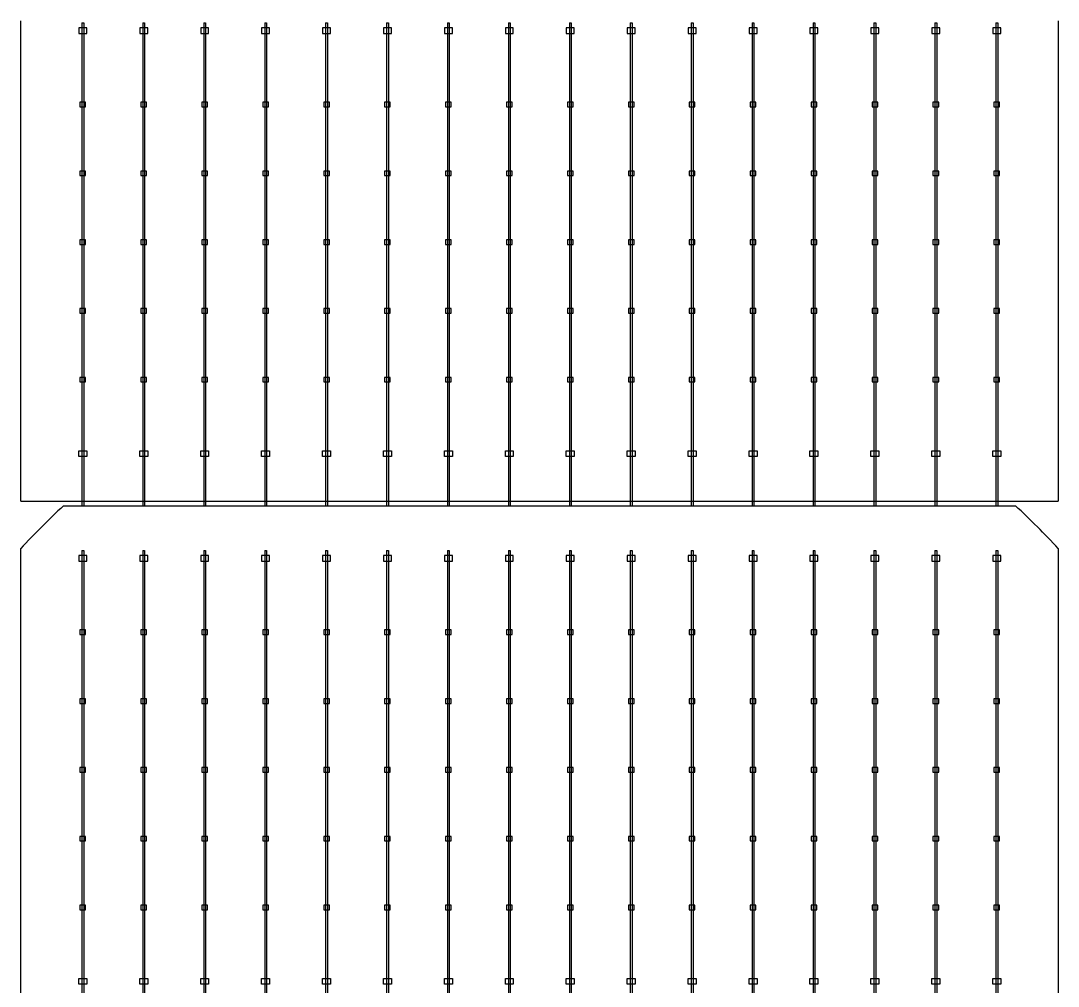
# Model space of a CAD drawing. Header units: millimetres. Extents: x 10297564 to 11610295, y -9287743 to -8409454.
# Drawn here: x 10400741 to 10403282, y -9099437 to -9097072 of the extents above; entities that cross this region are included whole.
import ezdxf

# ---------------------------------------------------------------- set-up
doc = ezdxf.new("R2010")
doc.units = ezdxf.units.MM
doc.header["$LTSCALE"] = 100

msp = doc.modelspace()

# ---------------------------------------------------------------- linework, layer by layer
for p, q in [((10400890.8, -9097077.1), (10400890.8, -9098260)), ((10400895.3, -9097077.1), (10400895.3, -9098260)), ((10401040, -9097077.1), (10401040, -9098260)), ((10401044.5, -9097077.1), (10401044.5, -9098260)), ((10401189.3, -9097077.1), (10401189.3, -9098260)), ((10401193.8, -9097077.1), (10401193.8, -9098260)), ((10401338.5, -9097077.1), (10401338.5, -9098260)), ((10401343, -9097077.1), (10401343, -9098260)), ((10401487.8, -9097077.1), (10401487.8, -9098260)), ((10401492.3, -9097077.1), (10401492.3, -9098260)), ((10401637, -9097077.1), (10401637, -9098260)), ((10401641.5, -9097077.1), (10401641.5, -9098260)), ((10401786.3, -9097077.1), (10401786.3, -9098260)), ((10401790.7, -9097077.1), (10401790.7, -9098260)), ((10401935.5, -9097077.1), (10401935.5, -9098260)), ((10401940, -9097077.1), (10401940, -9098260)), ((10402084.8, -9097077.1), (10402084.8, -9098260)), ((10402089.2, -9097077.1), (10402089.2, -9098260)), ((10402234, -9097077.1), (10402234, -9098260)), ((10402238.5, -9097077.1), (10402238.5, -9098260)), ((10402383.3, -9097077.1), (10402383.3, -9098260)), ((10402387.7, -9097077.1), (10402387.7, -9098260)), ((10402532.5, -9097077.1), (10402532.5, -9098260)), ((10402537, -9097077.1), (10402537, -9098260)), ((10402681.8, -9097077.1), (10402681.8, -9098260)), ((10402686.2, -9097077.1), (10402686.2, -9098260)), ((10402831, -9097077.1), (10402831, -9098260)), ((10402835.5, -9097077.1), (10402835.5, -9098260)), ((10402980.3, -9097077.1), (10402980.3, -9098260)), ((10402984.7, -9097077.1), (10402984.7, -9098260)), ((10403129.5, -9097077.1), (10403129.5, -9098260)), ((10403134, -9097077.1), (10403134, -9098260)), ((10400741, -9098248.8), (10403282.4, -9098248.8)), ((10400890.8, -9098369.8), (10400890.8, -9099552.7)), ((10400895.3, -9098369.8), (10400895.3, -9099552.7)), ((10401040, -9098369.8), (10401040, -9099552.7)), ((10401044.5, -9098369.8), (10401044.5, -9099552.7)), ((10401189.3, -9098369.8), (10401189.3, -9099552.7)), ((10401193.8, -9098369.8), (10401193.8, -9099552.7)), ((10401338.5, -9098369.8), (10401338.5, -9099552.7)), ((10401343, -9098369.8), (10401343, -9099552.7)), ((10401487.8, -9098369.8), (10401487.8, -9099552.7)), ((10401492.3, -9098369.8), (10401492.3, -9099552.7)), ((10401637, -9098369.8), (10401637, -9099552.7)), ((10401641.5, -9098369.8), (10401641.5, -9099552.7)), ((10401786.3, -9098369.8), (10401786.3, -9099552.7)), ((10401790.7, -9098369.8), (10401790.7, -9099552.7)), ((10401935.5, -9098369.8), (10401935.5, -9099552.7)), ((10401940, -9098369.8), (10401940, -9099552.7)), ((10402084.8, -9098369.8), (10402084.8, -9099552.7)), ((10402089.2, -9098369.8), (10402089.2, -9099552.7)), ((10402234, -9098369.8), (10402234, -9099552.7)), ((10402238.5, -9098369.8), (10402238.5, -9099552.7)), ((10402383.3, -9098369.8), (10402383.3, -9099552.7)), ((10402387.7, -9098369.8), (10402387.7, -9099552.7)), ((10402532.5, -9098369.8), (10402532.5, -9099552.7)), ((10402537, -9098369.8), (10402537, -9099552.7)), ((10402681.8, -9098369.8), (10402681.8, -9099552.7)), ((10402686.2, -9098369.8), (10402686.2, -9099552.7)), ((10402831, -9098369.8), (10402831, -9099552.7)), ((10402835.5, -9098369.8), (10402835.5, -9099552.7)), ((10402980.3, -9098369.8), (10402980.3, -9099552.7)), ((10402984.7, -9098369.8), (10402984.7, -9099552.7)), ((10403129.5, -9098369.8), (10403129.5, -9099552.7)), ((10403134, -9098369.8), (10403134, -9099552.7))]:
    msp.add_line(p, q)
for points in [[(10400741, -9098248.8), (10400741, -9097072)], [(10400890.8, -9097077.1), (10400895.3, -9097077.1)], [(10401040, -9097077.1), (10401044.5, -9097077.1)], [(10401189.3, -9097077.1), (10401193.8, -9097077.1)], [(10401338.5, -9097077.1), (10401343, -9097077.1)], [(10401487.8, -9097077.1), (10401492.3, -9097077.1)], [(10401637, -9097077.1), (10401641.5, -9097077.1)], [(10401786.3, -9097077.1), (10401790.7, -9097077.1)], [(10401935.5, -9097077.1), (10401940, -9097077.1)], [(10402084.8, -9097077.1), (10402089.2, -9097077.1)], [(10402234, -9097077.1), (10402238.5, -9097077.1)], [(10402383.3, -9097077.1), (10402387.7, -9097077.1)], [(10402532.5, -9097077.1), (10402537, -9097077.1)], [(10402681.8, -9097077.1), (10402686.2, -9097077.1)], [(10402831, -9097077.1), (10402835.5, -9097077.1)], [(10402980.3, -9097077.1), (10402984.7, -9097077.1)], [(10403129.5, -9097077.1), (10403134, -9097077.1)], [(10403282.4, -9097072), (10403282.4, -9098248.8)], [(10400845.7, -9098260), (10403177.7, -9098260)], [(10400741, -9099541.5), (10400741, -9098364.6)], [(10400890.8, -9098369.8), (10400895.3, -9098369.8)], [(10401040, -9098369.8), (10401044.5, -9098369.8)], [(10401189.3, -9098369.8), (10401193.8, -9098369.8)], [(10401338.5, -9098369.8), (10401343, -9098369.8)], [(10401487.8, -9098369.8), (10401492.3, -9098369.8)], [(10401637, -9098369.8), (10401641.5, -9098369.8)], [(10401786.3, -9098369.8), (10401790.7, -9098369.8)], [(10401935.5, -9098369.8), (10401940, -9098369.8)], [(10402084.8, -9098369.8), (10402089.2, -9098369.8)], [(10402234, -9098369.8), (10402238.5, -9098369.8)], [(10402383.3, -9098369.8), (10402387.7, -9098369.8)], [(10402532.5, -9098369.8), (10402537, -9098369.8)], [(10402681.8, -9098369.8), (10402686.2, -9098369.8)], [(10402831, -9098369.8), (10402835.5, -9098369.8)], [(10402980.3, -9098369.8), (10402984.7, -9098369.8)], [(10403129.5, -9098369.8), (10403134, -9098369.8)], [(10403282.4, -9098364.6), (10403282.4, -9099541.5)]]:
    msp.add_lwpolyline(points)
for points in [[(10400902.8, -9097103.2), (10400902.8, -9097089.3), (10400883.3, -9097089.3), (10400883.3, -9097103.2)], [(10401052, -9097103.2), (10401052, -9097089.3), (10401032.5, -9097089.3), (10401032.5, -9097103.2)], [(10401201.3, -9097103.2), (10401201.3, -9097089.3), (10401181.8, -9097089.3), (10401181.8, -9097103.2)], [(10401350.5, -9097103.2), (10401350.5, -9097089.3), (10401331, -9097089.3), (10401331, -9097103.2)], [(10401499.8, -9097103.2), (10401499.8, -9097089.3), (10401480.3, -9097089.3), (10401480.3, -9097103.2)], [(10401649, -9097103.2), (10401649, -9097089.3), (10401629.5, -9097089.3), (10401629.5, -9097103.2)], [(10401798.3, -9097103.2), (10401798.3, -9097089.3), (10401778.8, -9097089.3), (10401778.8, -9097103.2)], [(10401947.5, -9097103.2), (10401947.5, -9097089.3), (10401928, -9097089.3), (10401928, -9097103.2)], [(10402096.8, -9097103.2), (10402096.8, -9097089.3), (10402077.2, -9097089.3), (10402077.2, -9097103.2)], [(10402246, -9097103.2), (10402246, -9097089.3), (10402226.5, -9097089.3), (10402226.5, -9097103.2)], [(10402395.3, -9097103.2), (10402395.3, -9097089.3), (10402375.7, -9097089.3), (10402375.7, -9097103.2)], [(10402544.5, -9097103.2), (10402544.5, -9097089.3), (10402525, -9097089.3), (10402525, -9097103.2)], [(10402693.8, -9097103.2), (10402693.8, -9097089.3), (10402674.2, -9097089.3), (10402674.2, -9097103.2)], [(10402843, -9097103.2), (10402843, -9097089.3), (10402823.5, -9097089.3), (10402823.5, -9097103.2)], [(10402992.3, -9097103.2), (10402992.3, -9097089.3), (10402972.7, -9097089.3), (10402972.7, -9097103.2)], [(10403141.5, -9097103.2), (10403141.5, -9097089.3), (10403122, -9097089.3), (10403122, -9097103.2)], [(10400886.1, -9097282.7), (10400900, -9097282.7), (10400900, -9097271.6), (10400886.1, -9097271.6)], [(10401035.3, -9097282.7), (10401049.3, -9097282.7), (10401049.3, -9097271.6), (10401035.3, -9097271.6)], [(10401184.6, -9097282.7), (10401198.5, -9097282.7), (10401198.5, -9097271.6), (10401184.6, -9097271.6)], [(10401333.8, -9097282.7), (10401347.7, -9097282.7), (10401347.7, -9097271.6), (10401333.8, -9097271.6)], [(10401483, -9097282.7), (10401497, -9097282.7), (10401497, -9097271.6), (10401483, -9097271.6)], [(10401632.3, -9097282.7), (10401646.2, -9097282.7), (10401646.2, -9097271.6), (10401632.3, -9097271.6)], [(10401781.5, -9097282.7), (10401795.5, -9097282.7), (10401795.5, -9097271.6), (10401781.5, -9097271.6)], [(10401930.8, -9097282.7), (10401944.7, -9097282.7), (10401944.7, -9097271.6), (10401930.8, -9097271.6)], [(10402080, -9097282.7), (10402094, -9097282.7), (10402094, -9097271.6), (10402080, -9097271.6)], [(10402229.3, -9097282.7), (10402243.2, -9097282.7), (10402243.2, -9097271.6), (10402229.3, -9097271.6)], [(10402378.5, -9097282.7), (10402392.5, -9097282.7), (10402392.5, -9097271.6), (10402378.5, -9097271.6)], [(10402527.8, -9097282.7), (10402541.7, -9097282.7), (10402541.7, -9097271.6), (10402527.8, -9097271.6)], [(10402677, -9097282.7), (10402691, -9097282.7), (10402691, -9097271.6), (10402677, -9097271.6)], [(10402826.3, -9097282.7), (10402840.2, -9097282.7), (10402840.2, -9097271.6), (10402826.3, -9097271.6)], [(10402975.5, -9097282.7), (10402989.5, -9097282.7), (10402989.5, -9097271.6), (10402975.5, -9097271.6)], [(10403124.8, -9097282.7), (10403138.7, -9097282.7), (10403138.7, -9097271.6), (10403124.8, -9097271.6)], [(10400886.1, -9097451.2), (10400900, -9097451.2), (10400900, -9097440.1), (10400886.1, -9097440.1)], [(10401035.3, -9097451.2), (10401049.3, -9097451.2), (10401049.3, -9097440.1), (10401035.3, -9097440.1)], [(10401184.6, -9097451.2), (10401198.5, -9097451.2), (10401198.5, -9097440.1), (10401184.6, -9097440.1)], [(10401333.8, -9097451.2), (10401347.7, -9097451.2), (10401347.7, -9097440.1), (10401333.8, -9097440.1)], [(10401483, -9097451.2), (10401497, -9097451.2), (10401497, -9097440.1), (10401483, -9097440.1)], [(10401632.3, -9097451.2), (10401646.2, -9097451.2), (10401646.2, -9097440.1), (10401632.3, -9097440.1)], [(10401781.5, -9097451.2), (10401795.5, -9097451.2), (10401795.5, -9097440.1), (10401781.5, -9097440.1)], [(10401930.8, -9097451.2), (10401944.7, -9097451.2), (10401944.7, -9097440.1), (10401930.8, -9097440.1)], [(10402080, -9097451.2), (10402094, -9097451.2), (10402094, -9097440.1), (10402080, -9097440.1)], [(10402229.3, -9097451.2), (10402243.2, -9097451.2), (10402243.2, -9097440.1), (10402229.3, -9097440.1)], [(10402378.5, -9097451.2), (10402392.5, -9097451.2), (10402392.5, -9097440.1), (10402378.5, -9097440.1)], [(10402527.8, -9097451.2), (10402541.7, -9097451.2), (10402541.7, -9097440.1), (10402527.8, -9097440.1)], [(10402677, -9097451.2), (10402691, -9097451.2), (10402691, -9097440.1), (10402677, -9097440.1)], [(10402826.3, -9097451.2), (10402840.2, -9097451.2), (10402840.2, -9097440.1), (10402826.3, -9097440.1)], [(10402975.5, -9097451.2), (10402989.5, -9097451.2), (10402989.5, -9097440.1), (10402975.5, -9097440.1)], [(10403124.8, -9097451.2), (10403138.7, -9097451.2), (10403138.7, -9097440.1), (10403124.8, -9097440.1)], [(10400886.1, -9097619.7), (10400900, -9097619.7), (10400900, -9097608.6), (10400886.1, -9097608.6)], [(10401035.3, -9097619.7), (10401049.3, -9097619.7), (10401049.3, -9097608.6), (10401035.3, -9097608.6)], [(10401184.6, -9097619.7), (10401198.5, -9097619.7), (10401198.5, -9097608.6), (10401184.6, -9097608.6)], [(10401333.8, -9097619.7), (10401347.7, -9097619.7), (10401347.7, -9097608.6), (10401333.8, -9097608.6)], [(10401483, -9097619.7), (10401497, -9097619.7), (10401497, -9097608.6), (10401483, -9097608.6)], [(10401632.3, -9097619.7), (10401646.2, -9097619.7), (10401646.2, -9097608.6), (10401632.3, -9097608.6)], [(10401781.5, -9097619.7), (10401795.5, -9097619.7), (10401795.5, -9097608.6), (10401781.5, -9097608.6)], [(10401930.8, -9097619.7), (10401944.7, -9097619.7), (10401944.7, -9097608.6), (10401930.8, -9097608.6)], [(10402080, -9097619.7), (10402094, -9097619.7), (10402094, -9097608.6), (10402080, -9097608.6)], [(10402229.3, -9097619.7), (10402243.2, -9097619.7), (10402243.2, -9097608.6), (10402229.3, -9097608.6)], [(10402378.5, -9097619.7), (10402392.5, -9097619.7), (10402392.5, -9097608.6), (10402378.5, -9097608.6)], [(10402527.8, -9097619.7), (10402541.7, -9097619.7), (10402541.7, -9097608.6), (10402527.8, -9097608.6)], [(10402677, -9097619.7), (10402691, -9097619.7), (10402691, -9097608.6), (10402677, -9097608.6)], [(10402826.3, -9097619.7), (10402840.2, -9097619.7), (10402840.2, -9097608.6), (10402826.3, -9097608.6)], [(10402975.5, -9097619.7), (10402989.5, -9097619.7), (10402989.5, -9097608.6), (10402975.5, -9097608.6)], [(10403124.8, -9097619.7), (10403138.7, -9097619.7), (10403138.7, -9097608.6), (10403124.8, -9097608.6)], [(10400886.1, -9097788.2), (10400900, -9097788.2), (10400900, -9097777.1), (10400886.1, -9097777.1)], [(10401035.3, -9097788.2), (10401049.3, -9097788.2), (10401049.3, -9097777.1), (10401035.3, -9097777.1)], [(10401184.6, -9097788.2), (10401198.5, -9097788.2), (10401198.5, -9097777.1), (10401184.6, -9097777.1)], [(10401333.8, -9097788.2), (10401347.7, -9097788.2), (10401347.7, -9097777.1), (10401333.8, -9097777.1)], [(10401483, -9097788.2), (10401497, -9097788.2), (10401497, -9097777.1), (10401483, -9097777.1)], [(10401632.3, -9097788.2), (10401646.2, -9097788.2), (10401646.2, -9097777.1), (10401632.3, -9097777.1)], [(10401781.5, -9097788.2), (10401795.5, -9097788.2), (10401795.5, -9097777.1), (10401781.5, -9097777.1)], [(10401930.8, -9097788.2), (10401944.7, -9097788.2), (10401944.7, -9097777.1), (10401930.8, -9097777.1)], [(10402080, -9097788.2), (10402094, -9097788.2), (10402094, -9097777.1), (10402080, -9097777.1)], [(10402229.3, -9097788.2), (10402243.2, -9097788.2), (10402243.2, -9097777.1), (10402229.3, -9097777.1)], [(10402378.5, -9097788.2), (10402392.5, -9097788.2), (10402392.5, -9097777.1), (10402378.5, -9097777.1)], [(10402527.8, -9097788.2), (10402541.7, -9097788.2), (10402541.7, -9097777.1), (10402527.8, -9097777.1)], [(10402677, -9097788.2), (10402691, -9097788.2), (10402691, -9097777.1), (10402677, -9097777.1)], [(10402826.3, -9097788.2), (10402840.2, -9097788.2), (10402840.2, -9097777.1), (10402826.3, -9097777.1)], [(10402975.5, -9097788.2), (10402989.5, -9097788.2), (10402989.5, -9097777.1), (10402975.5, -9097777.1)], [(10403124.8, -9097788.2), (10403138.7, -9097788.2), (10403138.7, -9097777.1), (10403124.8, -9097777.1)], [(10400886.1, -9097956.7), (10400900, -9097956.7), (10400900, -9097945.6), (10400886.1, -9097945.6)], [(10401035.3, -9097956.7), (10401049.3, -9097956.7), (10401049.3, -9097945.6), (10401035.3, -9097945.6)], [(10401184.6, -9097956.7), (10401198.5, -9097956.7), (10401198.5, -9097945.6), (10401184.6, -9097945.6)], [(10401333.8, -9097956.7), (10401347.7, -9097956.7), (10401347.7, -9097945.6), (10401333.8, -9097945.6)], [(10401483, -9097956.7), (10401497, -9097956.7), (10401497, -9097945.6), (10401483, -9097945.6)], [(10401632.3, -9097956.7), (10401646.2, -9097956.7), (10401646.2, -9097945.6), (10401632.3, -9097945.6)], [(10401781.5, -9097956.7), (10401795.5, -9097956.7), (10401795.5, -9097945.6), (10401781.5, -9097945.6)], [(10401930.8, -9097956.7), (10401944.7, -9097956.7), (10401944.7, -9097945.6), (10401930.8, -9097945.6)], [(10402080, -9097956.7), (10402094, -9097956.7), (10402094, -9097945.6), (10402080, -9097945.6)], [(10402229.3, -9097956.7), (10402243.2, -9097956.7), (10402243.2, -9097945.6), (10402229.3, -9097945.6)], [(10402378.5, -9097956.7), (10402392.5, -9097956.7), (10402392.5, -9097945.6), (10402378.5, -9097945.6)], [(10402527.8, -9097956.7), (10402541.7, -9097956.7), (10402541.7, -9097945.6), (10402527.8, -9097945.6)], [(10402677, -9097956.7), (10402691, -9097956.7), (10402691, -9097945.6), (10402677, -9097945.6)], [(10402826.3, -9097956.7), (10402840.2, -9097956.7), (10402840.2, -9097945.6), (10402826.3, -9097945.6)], [(10402975.5, -9097956.7), (10402989.5, -9097956.7), (10402989.5, -9097945.6), (10402975.5, -9097945.6)], [(10403124.8, -9097956.7), (10403138.7, -9097956.7), (10403138.7, -9097945.6), (10403124.8, -9097945.6)], [(10400902.8, -9098125.1), (10400902.8, -9098139), (10400883.3, -9098139), (10400883.3, -9098125.1)], [(10401052, -9098125.1), (10401052, -9098139), (10401032.5, -9098139), (10401032.5, -9098125.1)], [(10401201.3, -9098125.1), (10401201.3, -9098139), (10401181.8, -9098139), (10401181.8, -9098125.1)], [(10401350.5, -9098125.1), (10401350.5, -9098139), (10401331, -9098139), (10401331, -9098125.1)], [(10401499.8, -9098125.1), (10401499.8, -9098139), (10401480.3, -9098139), (10401480.3, -9098125.1)], [(10401649, -9098125.1), (10401649, -9098139), (10401629.5, -9098139), (10401629.5, -9098125.1)], [(10401798.3, -9098125.1), (10401798.3, -9098139), (10401778.8, -9098139), (10401778.8, -9098125.1)], [(10401947.5, -9098125.1), (10401947.5, -9098139), (10401928, -9098139), (10401928, -9098125.1)], [(10402096.8, -9098125.1), (10402096.8, -9098139), (10402077.2, -9098139), (10402077.2, -9098125.1)], [(10402246, -9098125.1), (10402246, -9098139), (10402226.5, -9098139), (10402226.5, -9098125.1)], [(10402395.3, -9098125.1), (10402395.3, -9098139), (10402375.7, -9098139), (10402375.7, -9098125.1)], [(10402544.5, -9098125.1), (10402544.5, -9098139), (10402525, -9098139), (10402525, -9098125.1)], [(10402693.8, -9098125.1), (10402693.8, -9098139), (10402674.2, -9098139), (10402674.2, -9098125.1)], [(10402843, -9098125.1), (10402843, -9098139), (10402823.5, -9098139), (10402823.5, -9098125.1)], [(10402992.3, -9098125.1), (10402992.3, -9098139), (10402972.7, -9098139), (10402972.7, -9098125.1)], [(10403141.5, -9098125.1), (10403141.5, -9098139), (10403122, -9098139), (10403122, -9098125.1)], [(10400902.8, -9098395.9), (10400902.8, -9098381.9), (10400883.3, -9098381.9), (10400883.3, -9098395.9)], [(10401052, -9098395.9), (10401052, -9098381.9), (10401032.5, -9098381.9), (10401032.5, -9098395.9)], [(10401201.3, -9098395.9), (10401201.3, -9098381.9), (10401181.8, -9098381.9), (10401181.8, -9098395.9)], [(10401350.5, -9098395.9), (10401350.5, -9098381.9), (10401331, -9098381.9), (10401331, -9098395.9)], [(10401499.8, -9098395.9), (10401499.8, -9098381.9), (10401480.3, -9098381.9), (10401480.3, -9098395.9)], [(10401649, -9098395.9), (10401649, -9098381.9), (10401629.5, -9098381.9), (10401629.5, -9098395.9)], [(10401798.3, -9098395.9), (10401798.3, -9098381.9), (10401778.8, -9098381.9), (10401778.8, -9098395.9)], [(10401947.5, -9098395.9), (10401947.5, -9098381.9), (10401928, -9098381.9), (10401928, -9098395.9)], [(10402096.8, -9098395.9), (10402096.8, -9098381.9), (10402077.2, -9098381.9), (10402077.2, -9098395.9)], [(10402246, -9098395.9), (10402246, -9098381.9), (10402226.5, -9098381.9), (10402226.5, -9098395.9)], [(10402395.3, -9098395.9), (10402395.3, -9098381.9), (10402375.7, -9098381.9), (10402375.7, -9098395.9)], [(10402544.5, -9098395.9), (10402544.5, -9098381.9), (10402525, -9098381.9), (10402525, -9098395.9)], [(10402693.8, -9098395.9), (10402693.8, -9098381.9), (10402674.2, -9098381.9), (10402674.2, -9098395.9)], [(10402843, -9098395.9), (10402843, -9098381.9), (10402823.5, -9098381.9), (10402823.5, -9098395.9)], [(10402992.3, -9098395.9), (10402992.3, -9098381.9), (10402972.7, -9098381.9), (10402972.7, -9098395.9)], [(10403141.5, -9098395.9), (10403141.5, -9098381.9), (10403122, -9098381.9), (10403122, -9098395.9)], [(10400886.1, -9098575.4), (10400900, -9098575.4), (10400900, -9098564.2), (10400886.1, -9098564.2)], [(10401035.3, -9098575.4), (10401049.3, -9098575.4), (10401049.3, -9098564.2), (10401035.3, -9098564.2)], [(10401184.6, -9098575.4), (10401198.5, -9098575.4), (10401198.5, -9098564.2), (10401184.6, -9098564.2)], [(10401333.8, -9098575.4), (10401347.7, -9098575.4), (10401347.7, -9098564.2), (10401333.8, -9098564.2)], [(10401483, -9098575.4), (10401497, -9098575.4), (10401497, -9098564.2), (10401483, -9098564.2)], [(10401632.3, -9098575.4), (10401646.2, -9098575.4), (10401646.2, -9098564.2), (10401632.3, -9098564.2)], [(10401781.5, -9098575.4), (10401795.5, -9098575.4), (10401795.5, -9098564.2), (10401781.5, -9098564.2)], [(10401930.8, -9098575.4), (10401944.7, -9098575.4), (10401944.7, -9098564.2), (10401930.8, -9098564.2)], [(10402080, -9098575.4), (10402094, -9098575.4), (10402094, -9098564.2), (10402080, -9098564.2)], [(10402229.3, -9098575.4), (10402243.2, -9098575.4), (10402243.2, -9098564.2), (10402229.3, -9098564.2)], [(10402378.5, -9098575.4), (10402392.5, -9098575.4), (10402392.5, -9098564.2), (10402378.5, -9098564.2)], [(10402527.8, -9098575.4), (10402541.7, -9098575.4), (10402541.7, -9098564.2), (10402527.8, -9098564.2)], [(10402677, -9098575.4), (10402691, -9098575.4), (10402691, -9098564.2), (10402677, -9098564.2)], [(10402826.3, -9098575.4), (10402840.2, -9098575.4), (10402840.2, -9098564.2), (10402826.3, -9098564.2)], [(10402975.5, -9098575.4), (10402989.5, -9098575.4), (10402989.5, -9098564.2), (10402975.5, -9098564.2)], [(10403124.8, -9098575.4), (10403138.7, -9098575.4), (10403138.7, -9098564.2), (10403124.8, -9098564.2)], [(10400886.1, -9098743.9), (10400900, -9098743.9), (10400900, -9098732.7), (10400886.1, -9098732.7)], [(10401035.3, -9098743.9), (10401049.3, -9098743.9), (10401049.3, -9098732.7), (10401035.3, -9098732.7)], [(10401184.6, -9098743.9), (10401198.5, -9098743.9), (10401198.5, -9098732.7), (10401184.6, -9098732.7)], [(10401333.8, -9098743.9), (10401347.7, -9098743.9), (10401347.7, -9098732.7), (10401333.8, -9098732.7)], [(10401483, -9098743.9), (10401497, -9098743.9), (10401497, -9098732.7), (10401483, -9098732.7)], [(10401632.3, -9098743.9), (10401646.2, -9098743.9), (10401646.2, -9098732.7), (10401632.3, -9098732.7)], [(10401781.5, -9098743.9), (10401795.5, -9098743.9), (10401795.5, -9098732.7), (10401781.5, -9098732.7)], [(10401930.8, -9098743.9), (10401944.7, -9098743.9), (10401944.7, -9098732.7), (10401930.8, -9098732.7)], [(10402080, -9098743.9), (10402094, -9098743.9), (10402094, -9098732.7), (10402080, -9098732.7)], [(10402229.3, -9098743.9), (10402243.2, -9098743.9), (10402243.2, -9098732.7), (10402229.3, -9098732.7)], [(10402378.5, -9098743.9), (10402392.5, -9098743.9), (10402392.5, -9098732.7), (10402378.5, -9098732.7)], [(10402527.8, -9098743.9), (10402541.7, -9098743.9), (10402541.7, -9098732.7), (10402527.8, -9098732.7)], [(10402677, -9098743.9), (10402691, -9098743.9), (10402691, -9098732.7), (10402677, -9098732.7)], [(10402826.3, -9098743.9), (10402840.2, -9098743.9), (10402840.2, -9098732.7), (10402826.3, -9098732.7)], [(10402975.5, -9098743.9), (10402989.5, -9098743.9), (10402989.5, -9098732.7), (10402975.5, -9098732.7)], [(10403124.8, -9098743.9), (10403138.7, -9098743.9), (10403138.7, -9098732.7), (10403124.8, -9098732.7)], [(10400886.1, -9098912.4), (10400900, -9098912.4), (10400900, -9098901.2), (10400886.1, -9098901.2)], [(10401035.3, -9098912.4), (10401049.3, -9098912.4), (10401049.3, -9098901.2), (10401035.3, -9098901.2)], [(10401184.6, -9098912.4), (10401198.5, -9098912.4), (10401198.5, -9098901.2), (10401184.6, -9098901.2)], [(10401333.8, -9098912.4), (10401347.7, -9098912.4), (10401347.7, -9098901.2), (10401333.8, -9098901.2)], [(10401483, -9098912.4), (10401497, -9098912.4), (10401497, -9098901.2), (10401483, -9098901.2)], [(10401632.3, -9098912.4), (10401646.2, -9098912.4), (10401646.2, -9098901.2), (10401632.3, -9098901.2)], [(10401781.5, -9098912.4), (10401795.5, -9098912.4), (10401795.5, -9098901.2), (10401781.5, -9098901.2)], [(10401930.8, -9098912.4), (10401944.7, -9098912.4), (10401944.7, -9098901.2), (10401930.8, -9098901.2)], [(10402080, -9098912.4), (10402094, -9098912.4), (10402094, -9098901.2), (10402080, -9098901.2)], [(10402229.3, -9098912.4), (10402243.2, -9098912.4), (10402243.2, -9098901.2), (10402229.3, -9098901.2)], [(10402378.5, -9098912.4), (10402392.5, -9098912.4), (10402392.5, -9098901.2), (10402378.5, -9098901.2)], [(10402527.8, -9098912.4), (10402541.7, -9098912.4), (10402541.7, -9098901.2), (10402527.8, -9098901.2)], [(10402677, -9098912.4), (10402691, -9098912.4), (10402691, -9098901.2), (10402677, -9098901.2)], [(10402826.3, -9098912.4), (10402840.2, -9098912.4), (10402840.2, -9098901.2), (10402826.3, -9098901.2)], [(10402975.5, -9098912.4), (10402989.5, -9098912.4), (10402989.5, -9098901.2), (10402975.5, -9098901.2)], [(10403124.8, -9098912.4), (10403138.7, -9098912.4), (10403138.7, -9098901.2), (10403124.8, -9098901.2)], [(10400886.1, -9099080.9), (10400900, -9099080.9), (10400900, -9099069.7), (10400886.1, -9099069.7)], [(10401035.3, -9099080.9), (10401049.3, -9099080.9), (10401049.3, -9099069.7), (10401035.3, -9099069.7)], [(10401184.6, -9099080.9), (10401198.5, -9099080.9), (10401198.5, -9099069.7), (10401184.6, -9099069.7)], [(10401333.8, -9099080.9), (10401347.7, -9099080.9), (10401347.7, -9099069.7), (10401333.8, -9099069.7)], [(10401483, -9099080.9), (10401497, -9099080.9), (10401497, -9099069.7), (10401483, -9099069.7)], [(10401632.3, -9099080.9), (10401646.2, -9099080.9), (10401646.2, -9099069.7), (10401632.3, -9099069.7)], [(10401781.5, -9099080.9), (10401795.5, -9099080.9), (10401795.5, -9099069.7), (10401781.5, -9099069.7)], [(10401930.8, -9099080.9), (10401944.7, -9099080.9), (10401944.7, -9099069.7), (10401930.8, -9099069.7)], [(10402080, -9099080.9), (10402094, -9099080.9), (10402094, -9099069.7), (10402080, -9099069.7)], [(10402229.3, -9099080.9), (10402243.2, -9099080.9), (10402243.2, -9099069.7), (10402229.3, -9099069.7)], [(10402378.5, -9099080.9), (10402392.5, -9099080.9), (10402392.5, -9099069.7), (10402378.5, -9099069.7)], [(10402527.8, -9099080.9), (10402541.7, -9099080.9), (10402541.7, -9099069.7), (10402527.8, -9099069.7)], [(10402677, -9099080.9), (10402691, -9099080.9), (10402691, -9099069.7), (10402677, -9099069.7)], [(10402826.3, -9099080.9), (10402840.2, -9099080.9), (10402840.2, -9099069.7), (10402826.3, -9099069.7)], [(10402975.5, -9099080.9), (10402989.5, -9099080.9), (10402989.5, -9099069.7), (10402975.5, -9099069.7)], [(10403124.8, -9099080.9), (10403138.7, -9099080.9), (10403138.7, -9099069.7), (10403124.8, -9099069.7)], [(10400886.1, -9099249.4), (10400900, -9099249.4), (10400900, -9099238.2), (10400886.1, -9099238.2)], [(10401035.3, -9099249.4), (10401049.3, -9099249.4), (10401049.3, -9099238.2), (10401035.3, -9099238.2)], [(10401184.6, -9099249.4), (10401198.5, -9099249.4), (10401198.5, -9099238.2), (10401184.6, -9099238.2)], [(10401333.8, -9099249.4), (10401347.7, -9099249.4), (10401347.7, -9099238.2), (10401333.8, -9099238.2)], [(10401483, -9099249.4), (10401497, -9099249.4), (10401497, -9099238.2), (10401483, -9099238.2)], [(10401632.3, -9099249.4), (10401646.2, -9099249.4), (10401646.2, -9099238.2), (10401632.3, -9099238.2)], [(10401781.5, -9099249.4), (10401795.5, -9099249.4), (10401795.5, -9099238.2), (10401781.5, -9099238.2)], [(10401930.8, -9099249.4), (10401944.7, -9099249.4), (10401944.7, -9099238.2), (10401930.8, -9099238.2)], [(10402080, -9099249.4), (10402094, -9099249.4), (10402094, -9099238.2), (10402080, -9099238.2)], [(10402229.3, -9099249.4), (10402243.2, -9099249.4), (10402243.2, -9099238.2), (10402229.3, -9099238.2)], [(10402378.5, -9099249.4), (10402392.5, -9099249.4), (10402392.5, -9099238.2), (10402378.5, -9099238.2)], [(10402527.8, -9099249.4), (10402541.7, -9099249.4), (10402541.7, -9099238.2), (10402527.8, -9099238.2)], [(10402677, -9099249.4), (10402691, -9099249.4), (10402691, -9099238.2), (10402677, -9099238.2)], [(10402826.3, -9099249.4), (10402840.2, -9099249.4), (10402840.2, -9099238.2), (10402826.3, -9099238.2)], [(10402975.5, -9099249.4), (10402989.5, -9099249.4), (10402989.5, -9099238.2), (10402975.5, -9099238.2)], [(10403124.8, -9099249.4), (10403138.7, -9099249.4), (10403138.7, -9099238.2), (10403124.8, -9099238.2)], [(10400902.8, -9099417.7), (10400902.8, -9099431.7), (10400883.3, -9099431.7), (10400883.3, -9099417.7)], [(10401052, -9099417.7), (10401052, -9099431.7), (10401032.5, -9099431.7), (10401032.5, -9099417.7)], [(10401201.3, -9099417.7), (10401201.3, -9099431.7), (10401181.8, -9099431.7), (10401181.8, -9099417.7)], [(10401350.5, -9099417.7), (10401350.5, -9099431.7), (10401331, -9099431.7), (10401331, -9099417.7)], [(10401499.8, -9099417.7), (10401499.8, -9099431.7), (10401480.3, -9099431.7), (10401480.3, -9099417.7)], [(10401649, -9099417.7), (10401649, -9099431.7), (10401629.5, -9099431.7), (10401629.5, -9099417.7)], [(10401798.3, -9099417.7), (10401798.3, -9099431.7), (10401778.8, -9099431.7), (10401778.8, -9099417.7)], [(10401947.5, -9099417.7), (10401947.5, -9099431.7), (10401928, -9099431.7), (10401928, -9099417.7)], [(10402096.8, -9099417.7), (10402096.8, -9099431.7), (10402077.2, -9099431.7), (10402077.2, -9099417.7)], [(10402246, -9099417.7), (10402246, -9099431.7), (10402226.5, -9099431.7), (10402226.5, -9099417.7)], [(10402395.3, -9099417.7), (10402395.3, -9099431.7), (10402375.7, -9099431.7), (10402375.7, -9099417.7)], [(10402544.5, -9099417.7), (10402544.5, -9099431.7), (10402525, -9099431.7), (10402525, -9099417.7)], [(10402693.8, -9099417.7), (10402693.8, -9099431.7), (10402674.2, -9099431.7), (10402674.2, -9099417.7)], [(10402843, -9099417.7), (10402843, -9099431.7), (10402823.5, -9099431.7), (10402823.5, -9099417.7)], [(10402992.3, -9099417.7), (10402992.3, -9099431.7), (10402972.7, -9099431.7), (10402972.7, -9099417.7)], [(10403141.5, -9099417.7), (10403141.5, -9099431.7), (10403122, -9099431.7), (10403122, -9099417.7)]]:
    msp.add_lwpolyline(points, close=True)
for centre, start, end in [((10402010.3, -9099529.3), 132.5369, 137.4631), ((10402013.1, -9099529.3), 42.5369, 47.4631)]:
    msp.add_arc(centre, 1722.6, start, end)

doc.saveas('drawing.dxf')
